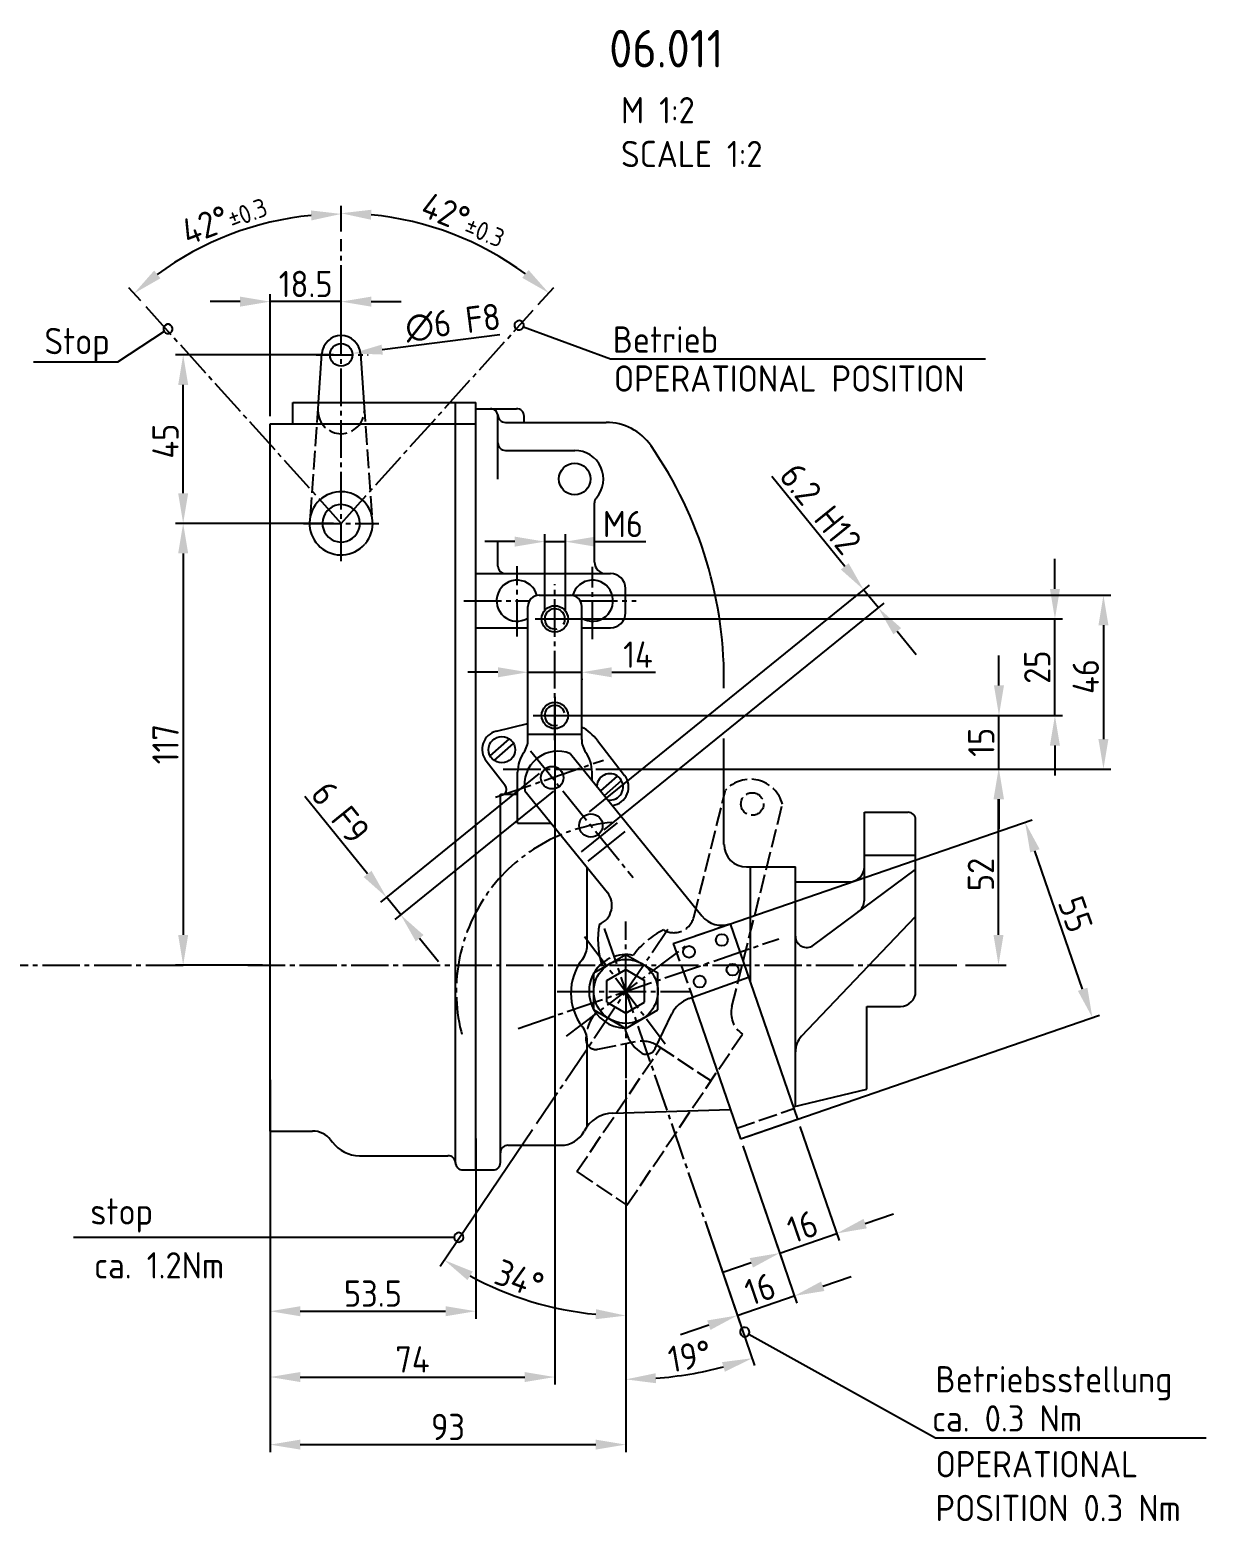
# Model space of a CAD drawing. Extents: x 332 to 10230, y 47 to 4650.
# Drawn here: x 6569.5 to 6882.7, y 2655.6 to 3052.8 of the extents above; entities that cross this region are included whole.
import ezdxf

# ---------------------------------------------------------------- set-up
doc = ezdxf.new("R2010")
doc.units = 0
doc.linetypes.add('GEN3', pattern=[6.25, 5, -1.25])
doc.linetypes.add('GEN7', pattern=[13.75, 10, -1.25, 1.25, -1.25])
doc.layers.get('0').update_dxf_attribs({"linetype": 'CONTINUOUS'})
doc.layers.get('DEFPOINTS').update_dxf_attribs({"linetype": 'CONTINUOUS'})
for name, color, linetype in [('06_011-0', 7, 'CONTINUOUS'), ('06_011-3', 6, 'GEN3'), ('06_011-7', 4, 'GEN7'), ('5', 3, 'CONTINUOUS'), ('6', 2, 'CONTINUOUS'), ('LV-6', 2, 'CONTINUOUS')]:
    doc.layers.add(name, color=color, linetype=linetype)
doc.styles.get("Standard").update_dxf_attribs({"font": 'geniso.shx'})
doc.dimstyles.new('GEN-ISO', dxfattribs={"dimtxt": 3.5, "dimasz": 4, "dimexe": 1, "dimexo": 1, "dimgap": 0.6, "dimtad": 1, "dimtxsty": 'STANDARD', "dimcen": 0, "dimclrd": 256, "dimclre": 256, "dimclrt": 2, "dimazin": 3, "dimtp": 0.1, "dimtm": 0.1, "dimtfac": 0.71, "dimtdec": 3, "dimtmove": 0, "dimatfit": 3, "dimtzin": 0})
doc.dimstyles.new('GEN-ISO$3', dxfattribs={"dimtxt": 3.5, "dimasz": 4, "dimexe": 1, "dimexo": 1, "dimgap": 0.6, "dimtad": 1, "dimtoh": 1, "dimtxsty": 'STANDARD', "dimcen": 0, "dimclrd": 256, "dimclre": 256, "dimclrt": 2, "dimazin": 3, "dimtp": 0.1, "dimtm": 0.1, "dimtfac": 0.71, "dimtdec": 3, "dimtofl": 0, "dimtmove": 0, "dimatfit": 3, "dimtzin": 0})

# ---------------------------------------------------------------- blocks, each defined once
blk = doc.blocks.new('*D11')
at = {"linetype": 'BYBLOCK'}
for p, q in [((4408.941618, 139.068595), (4408.941618, 171.606623)), ((4427.834618, 157.436595), (4427.834618, 171.606623)), ((4400.941618, 169.606623), (4392.941618, 169.606623)), ((4427.834618, 169.606623), (4408.941618, 169.606623)), ((4435.834618, 169.606623), (4443.834618, 169.606623))]:
    blk.add_line(p, q, dxfattribs=at)
for points in [[(4400.941618, 170.939956), (4400.941618, 168.27329), (4408.941618, 169.606623)], [(4435.834618, 170.939956), (4435.834618, 168.27329), (4427.834618, 169.606623)]]:
    blk.add_solid(points, dxfattribs=at)
at = {"layer": 'DEFPOINTS', "color": 0, "linetype": 'BYBLOCK'}
for p in [(4408.941618, 169.606623), (4427.834618, 155.436595), (4408.941618, 137.068595)]:
    blk.add_point(p, dxfattribs=at)
at = {"color": 2, "linetype": 'BYBLOCK', "insert": (4418.388118, 174.306623), "char_height": 7, "attachment_point": 5}
blk.add_mtext('18.5', dxfattribs=at)
blk = doc.blocks.new('*D12')
at = {"linetype": 'BYBLOCK'}
for p, q in [((6652.408297, 2999.043462), (6652.408297, 3005.900074)), ((6704.884552, 2979.609758), (6708.997477, 2984.177664))]:
    blk.add_line(p, q, dxfattribs=at)
blk.add_arc((6652.408297, 2921.328462), 82.571612, 53.553559, 84.446691, dxfattribs=at)
for points in [[(6660.334314, 3002.180764), (6660.463495, 3004.8443), (6652.408297, 3003.900074)], [(6702.304827, 2988.783021), (6700.618583, 2986.717182), (6707.659222, 2982.691369)]]:
    blk.add_solid(points, dxfattribs=at)
at = {"layer": 'DEFPOINTS', "color": 0, "linetype": 'BYBLOCK'}
for p in [(6672.384061, 3001.447373), (6652.408297, 2997.043462), (6703.546297, 2978.123462), (6652.408297, 2921.328462), (6652.408297, 2911.297462)]:
    blk.add_point(p, dxfattribs=at)
at = {"color": 2, "linetype": 'BYBLOCK', "insert": (6685.14616, 3002.226958), "char_height": 7, "attachment_point": 5, "rotation": 337.967903}
blk.add_mtext('42°{}{\\H0.71x;\\C3;±0.3}', dxfattribs=at)
blk = doc.blocks.new('*D13')
at = {"linetype": 'BYBLOCK'}
for p, q in [((4425.834618, 155.436595), (4383.787341, 155.436595)), ((4385.787341, 118.565595), (4385.787341, 147.436595)), ((4425.834618, 110.565595), (4383.787341, 110.565595))]:
    blk.add_line(p, q, dxfattribs=at)
for points in [[(4384.454008, 147.436595), (4387.120674, 147.436595), (4385.787341, 155.436595)], [(4384.454008, 118.565595), (4387.120674, 118.565595), (4385.787341, 110.565595)]]:
    blk.add_solid(points, dxfattribs=at)
at = {"layer": 'DEFPOINTS', "color": 0, "linetype": 'BYBLOCK'}
for p in [(4385.787341, 155.436595), (4427.834618, 155.436595), (4427.834618, 110.565595)]:
    blk.add_point(p, dxfattribs=at)
at = {"color": 2, "linetype": 'BYBLOCK', "insert": (4381.087341, 132.451295), "char_height": 7, "attachment_point": 5, "rotation": 90}
blk.add_mtext('45', dxfattribs=at)
blk = doc.blocks.new('*D14')
at = {"linetype": 'BYBLOCK'}
for p, q in [((6652.408297, 2999.043462), (6652.408297, 3005.718456)), ((6599.087036, 2980.547752), (6595.940385, 2984.042464))]:
    blk.add_line(p, q, dxfattribs=at)
blk.add_arc((6652.408297, 2921.328462), 82.389994, 95.56556, 126.434425, dxfattribs=at)
for points in [[(6644.352998, 3004.66182), (6644.482463, 3001.998298), (6652.408297, 3003.718456)], [(6604.319699, 2986.581263), (6602.633667, 2988.647276), (6597.278646, 2982.556174)]]:
    blk.add_solid(points, dxfattribs=at)
at = {"layer": 'DEFPOINTS', "color": 0, "linetype": 'BYBLOCK'}
for p in [(6632.47636, 3001.271123), (6652.408297, 2997.043462), (6600.425297, 2979.061462), (6652.408297, 2921.328462), (6652.408297, 2911.297462)]:
    blk.add_point(p, dxfattribs=at)
at = {"color": 2, "linetype": 'BYBLOCK', "insert": (6621.198045, 3002.63398), "char_height": 7, "attachment_point": 5, "rotation": 21.00001146}
blk.add_mtext('42°{}{\\H0.71x;\\C3;±0.3}', dxfattribs=at)
blk = doc.blocks.new('*D15')
at = {"linetype": 'BYBLOCK'}
blk.add_line((4438.766121, 156.830382), (4470.112355, 160.827084), dxfattribs=at)
blk.add_solid([(4438.597484, 158.153007), (4438.934758, 155.507756), (4430.830366, 155.818558)], dxfattribs=at)
at = {"layer": 'DEFPOINTS', "color": 0, "linetype": 'BYBLOCK'}
for p in [(4424.83887, 155.054631), (4430.830366, 155.818558)]:
    blk.add_point(p, dxfattribs=at)
at = {"color": 2, "linetype": 'BYBLOCK', "insert": (4457.564677, 163.965281), "char_height": 7, "attachment_point": 5, "rotation": 7.26611942}
blk.add_mtext('∅6{}{\\C2; F8}', dxfattribs=at)
blk = doc.blocks.new('*D16')
at = {"linetype": 'BYBLOCK'}
for p, q in [((4425.834618, 110.565595), (4383.781302, 110.565595)), ((4385.781302, 102.565595), (4385.781302, 0.943595)), ((4406.941618, -7.056405), (4383.781302, -7.056405))]:
    blk.add_line(p, q, dxfattribs=at)
for points in [[(4384.447969, 102.565595), (4387.114636, 102.565595), (4385.781302, 110.565595)], [(4384.447969, 0.943595), (4387.114636, 0.943595), (4385.781302, -7.056405)]]:
    blk.add_solid(points, dxfattribs=at)
at = {"layer": 'DEFPOINTS', "color": 0, "linetype": 'BYBLOCK'}
for p in [(4427.834618, 110.565595), (4385.781302, -7.056405), (4408.941618, -7.056405)]:
    blk.add_point(p, dxfattribs=at)
at = {"color": 2, "linetype": 'BYBLOCK', "insert": (4381.081302, 51.754595), "char_height": 7, "attachment_point": 5, "rotation": 90}
blk.add_mtext('117', dxfattribs=at)
blk = doc.blocks.new('*D17')
at = {"linetype": 'BYBLOCK'}
for p, q in [((4480.56689, 43.907547), (4438.351266, 9.722205)), ((4434.871016, 17.198023), (4418.152144, 37.84423)), ((4484.354127, 39.230672), (4442.138503, 5.04533)), ((4443.692799, 6.303966), (4439.905562, 10.980841)), ((4448.727344, 0.086784), (4453.76189, -6.130398))]:
    blk.add_line(p, q, dxfattribs=at)
for points in [[(4435.907213, 18.037114), (4433.834819, 16.358932), (4439.905562, 10.980841)], [(4449.763541, 0.925875), (4447.691147, -0.752307), (4443.692799, 6.303966)]]:
    blk.add_solid(points, dxfattribs=at)
at = {"layer": 'DEFPOINTS', "color": 0, "linetype": 'BYBLOCK'}
for p in [(4482.121186, 45.166183), (4485.908423, 40.489308), (4439.905562, 10.980841)]:
    blk.add_point(p, dxfattribs=at)
at = {"color": 2, "linetype": 'BYBLOCK', "insert": (4427.646901, 33.587513), "char_height": 7, "attachment_point": 5, "rotation": 308.99982003}
blk.add_mtext('6{}{\\C2; F9}', dxfattribs=at)
blk = doc.blocks.new('*D18')
at = {"linetype": 'BYBLOCK'}
for p, q in [((4482.042369, 87.194913), (4482.042369, 107.685776)), ((4487.508151, 87.194913), (4487.508151, 107.685776)), ((4474.042369, 105.685776), (4466.042369, 105.685776)), ((4482.042369, 105.685776), (4487.508151, 105.685776)), ((4495.508151, 105.685776), (4508.974293, 105.685776))]:
    blk.add_line(p, q, dxfattribs=at)
for points in [[(4474.042369, 107.01911), (4474.042369, 104.352443), (4482.042369, 105.685776)], [(4495.508151, 107.01911), (4495.508151, 104.352443), (4487.508151, 105.685776)]]:
    blk.add_solid(points, dxfattribs=at)
at = {"layer": 'DEFPOINTS', "color": 0, "linetype": 'BYBLOCK'}
for p in [(4482.042369, 105.685776), (4482.042369, 85.194913), (4487.508151, 85.194913)]:
    blk.add_point(p, dxfattribs=at)
at = {"color": 2, "linetype": 'BYBLOCK', "insert": (4502.841222, 110.385776), "char_height": 7, "attachment_point": 5}
blk.add_mtext('M6', dxfattribs=at)
blk = doc.blocks.new('*D19')
at = {"linetype": 'BYBLOCK'}
for p, q in [((4561.878824, 99.095465), (4542.496975, 123.030192)), ((4493.921987, 33.771366), (4568.467665, 94.136919)), ((4570.827729, 88.044424), (4566.91337, 92.878283)), ((4497.836346, 28.937507), (4572.382024, 89.30306)), ((4575.862275, 81.827242), (4580.89682, 75.61006))]:
    blk.add_line(p, q, dxfattribs=at)
for points in [[(4562.915021, 99.934556), (4560.842627, 98.256374), (4566.91337, 92.878283)], [(4576.898472, 82.666333), (4574.826078, 80.988151), (4570.827729, 88.044424)]]:
    blk.add_solid(points, dxfattribs=at)
at = {"layer": 'DEFPOINTS', "color": 0, "linetype": 'BYBLOCK'}
for p in [(4570.827729, 88.044424), (4492.367692, 32.512729), (4496.282051, 27.678871)]:
    blk.add_point(p, dxfattribs=at)
at = {"color": 2, "linetype": 'BYBLOCK', "insert": (4555.463439, 114.487346), "char_height": 7, "attachment_point": 5, "rotation": 308.99982003}
blk.add_mtext('6.2{}{\\C2; H12}', dxfattribs=at)
blk = doc.blocks.new('*D20')
at = {"linetype": 'BYBLOCK'}
for p, q in [((4477.559618, 72.640159), (4477.559618, 72.898121)), ((4469.559618, 70.898121), (4461.559618, 70.898121)), ((4477.559618, 70.898121), (4491.860618, 70.898121)), ((4491.860618, 69.156083), (4491.860618, 68.898121)), ((4499.860618, 70.898121), (4511.547636, 70.898121))]:
    blk.add_line(p, q, dxfattribs=at)
for points in [[(4469.559618, 72.231454), (4469.559618, 69.564787), (4477.559618, 70.898121)], [(4499.860618, 72.231454), (4499.860618, 69.564787), (4491.860618, 70.898121)]]:
    blk.add_solid(points, dxfattribs=at)
at = {"layer": 'DEFPOINTS', "color": 0, "linetype": 'BYBLOCK'}
for p in [(4477.559618, 70.898121), (4477.559618, 70.640159), (4491.860618, 71.156083)]:
    blk.add_point(p, dxfattribs=at)
at = {"color": 2, "linetype": 'BYBLOCK', "insert": (4506.847636, 75.598121), "char_height": 7, "attachment_point": 5}
blk.add_mtext('14', dxfattribs=at)
blk = doc.blocks.new('*D21')
at = {"linetype": 'BYBLOCK'}
for p, q in [((4488.014652, 91.410595), (4632.737063, 91.410595)), ((4630.737063, 83.410595), (4630.737063, 53.103595)), ((4495.639782, 45.103595), (4632.737063, 45.103595))]:
    blk.add_line(p, q, dxfattribs=at)
for points in [[(4629.40373, 83.410595), (4632.070397, 83.410595), (4630.737063, 91.410595)], [(4629.40373, 53.103595), (4632.070397, 53.103595), (4630.737063, 45.103595)]]:
    blk.add_solid(points, dxfattribs=at)
at = {"layer": 'DEFPOINTS', "color": 0, "linetype": 'BYBLOCK'}
for p in [(4486.014652, 91.410595), (4493.639782, 45.103595), (4630.737063, 45.103595)]:
    blk.add_point(p, dxfattribs=at)
at = {"color": 2, "linetype": 'BYBLOCK', "insert": (4626.037063, 69.764325), "char_height": 7, "attachment_point": 5, "rotation": 90}
blk.add_mtext('46', dxfattribs=at)
blk = doc.blocks.new('*D22')
at = {"linetype": 'BYBLOCK'}
for p, q in [((4617.825947, 93.112595), (4617.825947, 101.112595)), ((4486.710618, 85.112595), (4619.825947, 85.112595)), ((4617.825947, 59.396595), (4617.825947, 85.112595)), ((4486.710618, 59.396595), (4619.825947, 59.396595)), ((4617.825947, 51.396595), (4617.825947, 43.396595))]:
    blk.add_line(p, q, dxfattribs=at)
for points in [[(4616.492614, 93.112595), (4619.15928, 93.112595), (4617.825947, 85.112595)], [(4616.492614, 51.396595), (4619.15928, 51.396595), (4617.825947, 59.396595)]]:
    blk.add_solid(points, dxfattribs=at)
at = {"layer": 'DEFPOINTS', "color": 0, "linetype": 'BYBLOCK'}
for p in [(4484.710618, 85.112595), (4617.825947, 85.112595), (4484.710618, 59.396595)]:
    blk.add_point(p, dxfattribs=at)
at = {"color": 2, "linetype": 'BYBLOCK', "insert": (4613.125947, 72.254595), "char_height": 7, "attachment_point": 5, "rotation": 90}
blk.add_mtext('25', dxfattribs=at)
blk = doc.blocks.new('*D23')
at = {"linetype": 'BYBLOCK'}
for p, q in [((4508.693618, 45.103595), (4604.810149, 45.103595)), ((4602.810149, 0.943595), (4602.810149, 37.103595)), ((4594.032618, -7.056405), (4604.810149, -7.056405))]:
    blk.add_line(p, q, dxfattribs=at)
for points in [[(4601.476816, 37.103595), (4604.143483, 37.103595), (4602.810149, 45.103595)], [(4601.476816, 0.943595), (4604.143483, 0.943595), (4602.810149, -7.056405)]]:
    blk.add_solid(points, dxfattribs=at)
at = {"layer": 'DEFPOINTS', "color": 0, "linetype": 'BYBLOCK'}
for p in [(4506.693618, 45.103595), (4602.810149, 45.103595), (4592.032618, -7.056405)]:
    blk.add_point(p, dxfattribs=at)
at = {"color": 2, "linetype": 'BYBLOCK', "insert": (4598.109461, 17.058187), "char_height": 7, "attachment_point": 5, "rotation": 90}
blk.add_mtext('52', dxfattribs=at)
blk = doc.blocks.new('*D24')
at = {"linetype": 'BYBLOCK'}
for p, q in [((4602.928534, 67.396595), (4602.928534, 75.396595)), ((4486.710618, 59.396595), (4604.928534, 59.396595)), ((4602.928534, 45.103595), (4602.928534, 59.396595)), ((4495.774362, 45.103595), (4604.928534, 45.103595)), ((4602.928534, 37.103595), (4602.928534, 29.103595))]:
    blk.add_line(p, q, dxfattribs=at)
for points in [[(4601.595201, 67.396595), (4604.261868, 67.396595), (4602.928534, 59.396595)], [(4601.595201, 37.103595), (4604.261868, 37.103595), (4602.928534, 45.103595)]]:
    blk.add_solid(points, dxfattribs=at)
at = {"layer": 'DEFPOINTS', "color": 0, "linetype": 'BYBLOCK'}
for p in [(4484.710618, 59.396595), (4602.928534, 59.396595), (4493.774362, 45.103595)]:
    blk.add_point(p, dxfattribs=at)
at = {"color": 2, "linetype": 'BYBLOCK', "insert": (4598.228534, 52.250095), "char_height": 7, "attachment_point": 5, "rotation": 90}
blk.add_mtext('15', dxfattribs=at)
blk = doc.blocks.new('*D25')
at = {"linetype": 'BYBLOCK'}
for p, q in [((4518.087615, -0.698153), (4611.783509, 31.570333)), ((4625.198504, -13.52393), (4612.497519, 23.355091)), ((4535.998615, -52.705153), (4629.694509, -20.436667))]:
    blk.add_line(p, q, dxfattribs=at)
for points in [[(4613.758184, 23.789259), (4611.236854, 22.920923), (4609.892511, 30.919081)], [(4626.459169, -13.089762), (4623.937839, -13.958098), (4627.803511, -21.087919)]]:
    blk.add_solid(points, dxfattribs=at)
at = {"layer": 'DEFPOINTS', "color": 0, "linetype": 'BYBLOCK'}
for p in [(4609.892511, 30.919081), (4516.196618, -1.349405), (4534.107618, -53.356405)]:
    blk.add_point(p, dxfattribs=at)
at = {"color": 2, "linetype": 'BYBLOCK', "insert": (4623.291855, 6.446022), "char_height": 7, "attachment_point": 5, "rotation": 289.00349889}
blk.add_mtext('55', dxfattribs=at)
blk = doc.blocks.new('*D26')
at = {"linetype": 'BYBLOCK'}
for p, q in [((4549.932774, -50.022436), (4560.402655, -80.428174)), ((4534.758774, -55.247436), (4545.228655, -85.653174)), ((4567.315621, -75.932521), (4574.879744, -73.327899)), ((4544.577499, -83.762143), (4559.751499, -78.537143)), ((4537.013377, -86.366765), (4529.449255, -88.971388))]:
    blk.add_line(p, q, dxfattribs=at)
for points in [[(4566.881518, -74.671834), (4567.749725, -77.193208), (4559.751499, -78.537143)], [(4536.579274, -85.106078), (4537.447481, -87.627452), (4544.577499, -83.762143)]]:
    blk.add_solid(points, dxfattribs=at)
at = {"layer": 'DEFPOINTS', "color": 0, "linetype": 'BYBLOCK'}
for p in [(4549.281618, -48.131405), (4534.107618, -53.356405), (4559.751499, -78.537143)]:
    blk.add_point(p, dxfattribs=at)
at = {"color": 2, "linetype": 'BYBLOCK', "insert": (4550.634284, -76.705721), "char_height": 7, "attachment_point": 5, "rotation": 19.00060007}
blk.add_mtext('16', dxfattribs=at)
blk = doc.blocks.new('*D27')
at = {"linetype": 'BYBLOCK'}
for p, q in [((4503.608618, -58.574405), (4503.608618, -119.410775)), ((4525.514762, -77.69744), (4537.901944, -113.671972))]:
    blk.add_line(p, q, dxfattribs=at)
blk.add_arc((4503.608618, -14.078187), 103.332588, 274.436943, 284.563281, dxfattribs=at)
for points in [[(4529.206539, -112.814203), (4529.976477, -115.367301), (4537.2508, -111.780937)], [(4511.654235, -118.433429), (4511.551009, -115.768761), (4503.608618, -117.410775)]]:
    blk.add_solid(points, dxfattribs=at)
at = {"layer": 'DEFPOINTS', "color": 0, "linetype": 'BYBLOCK'}
for p in [(4503.608618, 5.864595), (4516.358618, -51.106405), (4503.608618, -56.574405), (4524.863618, -75.806405), (4515.007634, -116.780116)]:
    blk.add_point(p, dxfattribs=at)
at = {"color": 2, "linetype": 'BYBLOCK', "insert": (4520.596841, -111.236757), "char_height": 7, "attachment_point": 5, "rotation": 9.91791383}
blk.add_mtext('19°', dxfattribs=at)
blk = doc.blocks.new('*D28')
at = {"linetype": 'BYBLOCK'}
for p, q in [((4408.941618, -46.362019), (4408.941618, -101.25902)), ((4463.652618, -53.271405), (4463.652618, -101.25902)), ((4416.941618, -99.25902), (4455.652618, -99.25902))]:
    blk.add_line(p, q, dxfattribs=at)
for points in [[(4416.941618, -97.925687), (4416.941618, -100.592353), (4408.941618, -99.25902)], [(4455.652618, -97.925687), (4455.652618, -100.592353), (4463.652618, -99.25902)]]:
    blk.add_solid(points, dxfattribs=at)
at = {"layer": 'DEFPOINTS', "color": 0, "linetype": 'BYBLOCK'}
for p in [(4408.941618, -44.362019), (4463.652618, -51.271405), (4463.652618, -99.25902)]:
    blk.add_point(p, dxfattribs=at)
at = {"color": 2, "linetype": 'BYBLOCK', "insert": (4436.297118, -94.55902), "char_height": 7, "attachment_point": 5}
blk.add_mtext('53.5', dxfattribs=at)
blk = doc.blocks.new('*D29')
at = {"linetype": 'BYBLOCK'}
for p, q in [((4484.710618, 64.354633), (4484.710618, -118.789154)), ((4408.941618, -43.132784), (4408.941618, -118.789154)), ((4416.941618, -116.789154), (4476.710618, -116.789154))]:
    blk.add_line(p, q, dxfattribs=at)
for points in [[(4416.941618, -115.455821), (4416.941618, -118.122488), (4408.941618, -116.789154)], [(4476.710618, -115.455821), (4476.710618, -118.122488), (4484.710618, -116.789154)]]:
    blk.add_solid(points, dxfattribs=at)
at = {"layer": 'DEFPOINTS', "color": 0, "linetype": 'BYBLOCK'}
for p in [(4484.710618, 66.354633), (4408.941618, -41.132784), (4484.710618, -116.789154)]:
    blk.add_point(p, dxfattribs=at)
at = {"color": 2, "linetype": 'BYBLOCK', "insert": (4446.826118, -112.089154), "char_height": 7, "attachment_point": 5}
blk.add_mtext('74', dxfattribs=at)
blk = doc.blocks.new('*D30')
at = {"linetype": 'BYBLOCK'}
for p, q in [((4408.941618, -37.596952), (4408.941618, -136.780613)), ((4503.608618, -37.596952), (4503.608618, -136.780613)), ((4416.941618, -134.780613), (4495.608618, -134.780613))]:
    blk.add_line(p, q, dxfattribs=at)
for points in [[(4416.941618, -133.44728), (4416.941618, -136.113947), (4408.941618, -134.780613)], [(4495.608618, -133.44728), (4495.608618, -136.113947), (4503.608618, -134.780613)]]:
    blk.add_solid(points, dxfattribs=at)
at = {"layer": 'DEFPOINTS', "color": 0, "linetype": 'BYBLOCK'}
for p in [(4408.941618, -35.596952), (4503.608618, -35.596952), (4503.608618, -134.780613)]:
    blk.add_point(p, dxfattribs=at)
at = {"color": 2, "linetype": 'BYBLOCK', "insert": (4456.275118, -130.080613), "char_height": 7, "attachment_point": 5}
blk.add_mtext('93', dxfattribs=at)
blk = doc.blocks.new('*D31')
at = {"linetype": 'BYBLOCK'}
for p, q in [((4540.054883, -70.621425), (4549.105541, -97.083475)), ((4524.863037, -75.817402), (4533.913695, -102.279452)), ((4556.027803, -92.602149), (4563.597303, -90.013198)), ((4533.266457, -100.387077), (4548.458303, -95.1911)), ((4525.696957, -102.976028), (4518.127457, -105.564979))]:
    blk.add_line(p, q, dxfattribs=at)
for points in [[(4555.596311, -91.340566), (4556.459295, -93.863732), (4548.458303, -95.1911)], [(4525.265465, -101.714445), (4526.128449, -104.237611), (4533.266457, -100.387077)]]:
    blk.add_solid(points, dxfattribs=at)
at = {"layer": 'DEFPOINTS', "color": 0, "linetype": 'BYBLOCK'}
for p in [(4539.407645, -68.72905), (4524.215799, -73.925027), (4548.458303, -95.1911)]:
    blk.add_point(p, dxfattribs=at)
at = {"color": 2, "linetype": 'BYBLOCK', "insert": (4539.341371, -93.342007), "char_height": 7, "attachment_point": 5, "rotation": 18.88191882}
blk.add_mtext('16', dxfattribs=at)
blk = doc.blocks.new('*D32')
at = {"linetype": 'BYBLOCK'}
for p, q in [((4503.610284, -39.149975), (4503.613604, -102.428531)), ((4478.726648, -50.967224), (4454.203792, -87.323853))]:
    blk.add_line(p, q, dxfattribs=at)
blk.add_arc((4503.608968, -14.077667), 86.350864, 241.310084, 264.692923, dxfattribs=at)
for points in [[(4461.460999, -90.966028), (4462.848171, -88.688559), (4455.322178, -85.665778)], [(4495.683761, -98.726464), (4495.560374, -101.390275), (4503.613499, -100.428531)]]:
    blk.add_solid(points, dxfattribs=at)
at = {"layer": 'DEFPOINTS', "color": 0, "linetype": 'BYBLOCK'}
for p in [(4514.76048, 2.455128), (4503.608968, -14.078405), (4503.610179, -37.149975), (4479.845034, -49.309149), (4486.642551, -98.745326)]:
    blk.add_point(p, dxfattribs=at)
at = {"color": 2, "linetype": 'BYBLOCK', "insert": (4475.281773, -90.657258), "char_height": 7, "attachment_point": 5, "rotation": 339.70029102}
blk.add_mtext('34°', dxfattribs=at)

msp = doc.modelspace()

# ---------------------------------------------------------------- linework, layer by layer
at = {"layer": '06_011-0'}
for p, q in [((6646.365297, 2953.472462), (6647.297297, 2966.563462)), ((6657.518297, 2966.563462), (6658.451297, 2953.472462)), ((6639.550297, 2947.831462), (6639.550297, 2953.472462)), ((6639.550297, 2953.472462), (6688.226297, 2953.472462)), ((6682.846297, 2751.132462), (6682.846297, 2953.472462)), ((6688.226297, 2749.126462), (6688.226297, 2953.472462)), ((6688.226297, 2951.865462), (6699.077297, 2951.865462)), ((6633.515297, 2947.831462), (6688.226297, 2947.831462)), ((6633.515297, 2759.491462), (6633.515297, 2947.831462)), ((6694.130297, 2933.084462), (6694.130297, 2949.859462)), ((6696.136297, 2948.224462), (6722.928297, 2948.224462)), ((6701.083297, 2948.323462), (6701.083297, 2949.859462)), ((6696.136297, 2940.746462), (6714.597297, 2940.746462)), ((6719.845297, 2910.955462), (6719.845297, 2926.824462)), ((6694.130297, 2909.952462), (6694.130297, 2916.583462)), ((6688.488297, 2907.945462), (6724.099297, 2907.945462)), ((6728.111297, 2897.526462), (6728.111297, 2903.933462)), ((6705.142297, 2902.173462), (6713.425297, 2902.173462)), ((6702.133297, 2863.777462), (6702.133297, 2899.163462)), ((6716.434297, 2863.777462), (6716.434297, 2899.163462)), ((6688.357297, 2893.513462), (6702.133297, 2893.513462)), ((6716.434297, 2893.513462), (6724.099297, 2893.513462)), ((6693.721297, 2865.957462), (6702.133297, 2868.060462)), ((6692.079297, 2859.383462), (6697.234297, 2863.894462)), ((6702.133297, 2865.174462), (6716.434297, 2865.174462)), ((6754.313297, 2835.834462), (6754.313297, 2864.035462)), ((6693.125297, 2858.188462), (6698.280297, 2862.699462)), ((6713.479297, 2859.956462), (6748.426297, 2816.800462)), ((6720.633297, 2863.474462), (6727.870297, 2854.209462)), ((6691.005297, 2858.063462), (6695.986297, 2851.686462)), ((6699.378297, 2841.492462), (6699.378297, 2855.099462)), ((6719.189297, 2852.904462), (6719.189297, 2855.099462)), ((6721.496297, 2850.055462), (6726.001297, 2853.997462)), ((6722.497297, 2848.820462), (6727.047297, 2852.802462)), ((6694.786297, 2849.233462), (6699.378297, 2849.233462)), ((6694.786297, 2751.132462), (6694.786297, 2849.233462)), ((6701.344297, 2850.129462), (6723.275297, 2823.046462)), ((6791.678297, 2821.052462), (6791.678297, 2844.378462)), ((6791.678297, 2844.378462), (6803.317297, 2844.378462)), ((6699.378297, 2841.492462), (6708.338297, 2841.492462)), ((6716.403297, 2833.808462), (6725.949297, 2841.538462)), ((6805.323297, 2796.697462), (6805.323297, 2842.372462)), ((6718.201297, 2831.387462), (6727.974297, 2839.301462)), ((6791.678297, 2832.964462), (6805.323297, 2832.964462)), ((6717.877297, 2808.884462), (6717.877297, 2829.712462)), ((6760.332297, 2829.815462), (6773.310297, 2829.815462)), ((6761.327297, 2799.016462), (6761.327297, 2829.815462)), ((6773.310297, 2766.070462), (6773.310297, 2829.815462)), ((6778.112297, 2808.967462), (6805.323297, 2829.159462)), ((6773.310297, 2825.879462), (6787.666297, 2825.879462)), ((6774.971297, 2784.726462), (6805.323297, 2816.583462)), ((6755.947297, 2814.640462), (6773.855297, 2762.631462)), ((6719.656297, 2801.607462), (6728.182297, 2806.530462)), ((6728.182297, 2806.530462), (6736.708297, 2801.607462)), ((6719.656297, 2791.762462), (6719.656297, 2801.607462)), ((6723.167297, 2799.580462), (6728.182297, 2802.476462)), ((6728.182297, 2802.476462), (6733.197297, 2799.580462)), ((6736.708297, 2791.762462), (6736.708297, 2801.607462)), ((6744.943297, 2794.763462), (6760.822297, 2800.482462)), ((6723.167297, 2793.789462), (6723.167297, 2799.580462)), ((6733.197297, 2793.789462), (6733.197297, 2799.580462)), ((6723.167297, 2793.789462), (6728.182297, 2790.893462)), ((6728.182297, 2790.893462), (6733.197297, 2793.789462)), ((6745.721297, 2795.044462), (6758.681297, 2757.406462)), ((6792.334297, 2770.643462), (6792.334297, 2792.685462)), ((6792.334297, 2792.685462), (6801.311297, 2792.685462)), ((6719.656297, 2791.762462), (6728.182297, 2786.839462)), ((6728.182297, 2786.839462), (6736.708297, 2791.762462)), ((6735.983297, 2781.432462), (6740.428297, 2790.687462)), ((6717.877297, 2760.701462), (6717.877297, 2783.571462)), ((6772.720297, 2765.928462), (6792.334297, 2770.643462)), ((6724.764297, 2764.246462), (6755.982297, 2765.243462)), ((6758.681297, 2757.406462), (6773.855297, 2762.631462)), ((6633.515297, 2759.491462), (6644.822297, 2759.491462)), ((6649.610297, 2757.120462), (6650.092297, 2756.488462)), ((6657.273297, 2752.931462), (6680.840297, 2752.931462)), ((6696.792297, 2755.686462), (6710.856297, 2755.686462)), ((6684.853297, 2749.126462), (6692.780297, 2749.126462))]:
    msp.add_line(p, q, dxfattribs=at)
for centre, radius in [((6652.408297, 2966.199462), 3.02), ((6714.597297, 2933.136462), 4.202), ((6709.284297, 2895.875462), 3.511), ((6709.284297, 2870.159462), 3.511), ((6695.179297, 2861.041462), 3.516), ((6708.588297, 2853.590462), 3.009), ((6718.898297, 2840.858462), 3.11), ((6753.741297, 2810.358462), 1.576), ((6745.001297, 2807.211462), 1.576), ((6728.182297, 2796.684462), 8.526), ((6756.590297, 2802.445462), 1.576), ((6747.850297, 2799.297462), 1.576)]:
    msp.add_circle(centre, radius, dxfattribs=at)
for centre, radius, start, end in [((6652.408297, 2966.199462), 5.124, 4.075, 175.925), ((6692.124297, 2949.859462), 2.006, 0, 90), ((6699.077297, 2949.859462), 2.006, 0, 90), ((6696.136297, 2950.230462), 2.006, 180, 270), ((6722.928297, 2933.680462), 14.545, 34.703, 90), ((6696.136297, 2942.752462), 2.006, 180, 270), ((6714.597297, 2933.136462), 7.61, 318.973, 90), ((6645.094297, 2879.780462), 109.219, 358.754, 34.703), ((6652.408297, 2921.328462), 8.413, 319.447, 318.6), ((6721.851297, 2926.824462), 2.006, 138.973, 180), ((6652.408297, 2921.328462), 4.987, 88.884, 327.289), ((6652.408297, 2921.328462), 4.987, 0, 89.632), ((6652.408297, 2921.328462), 4.987, 327.289, 0), ((6696.136297, 2909.952462), 2.006, 180, 270), ((6722.854297, 2910.955462), 3.009, 180, 270), ((6724.099297, 2903.933462), 4.012, 0, 90), ((6699.253297, 2900.729462), 5.463, 14.653, 301.817), ((6719.314297, 2900.729462), 5.463, 238.183, 165.347), ((6705.142297, 2899.163462), 3.009, 90, 180), ((6713.425297, 2899.163462), 3.009, 0, 90), ((6724.099297, 2897.526462), 4.012, 270, 0), ((6694.928297, 2861.127462), 4.978, 104.036, 217.994), ((6696.115297, 2863.777462), 6.018, 324.774, 0), ((6722.452297, 2863.777462), 6.018, 180, 215.226), ((6708.776297, 2854.212462), 15.046, 37.994, 59.403), ((6708.406297, 2855.099462), 9.028, 144.774, 180), ((6710.063297, 2851.768462), 8.872, 67.356, 190.644), ((6710.162297, 2855.099462), 9.028, 0, 35.226), ((6694.405297, 2850.451462), 2.006, 322.598, 37.994), ((6723.947297, 2851.144462), 3.516, 261.573, 176.427), ((6723.947297, 2851.144462), 4.978, 277.66, 37.994), ((6803.317297, 2842.372462), 2.006, 0, 90), ((6760.332297, 2835.834462), 6.018, 180, 270), ((6787.666297, 2829.891462), 4.012, 270, 0), ((6719.017297, 2819.597462), 5.48, 292.999, 39), ((6787.666297, 2821.052462), 4.012, 306.578, 0), ((6753.730297, 2821.095462), 6.825, 219, 288.958), ((6742.730297, 2810.410462), 21.967, 169.129, 196.872), ((6711.859297, 2808.884462), 6.018, 322.211, 0), ((6776.319297, 2811.383462), 3.009, 180, 306.578), ((6728.182297, 2796.228462), 14.637, 142.211, 217.789), ((6728.182297, 2796.684462), 9.794, 131.368, 268.586), ((6801.311297, 2796.697462), 4.012, 270, 0), ((6747.662297, 2787.213462), 8.025, 109.804, 154.347), ((6711.859297, 2783.571462), 6.018, 0, 37.789), ((6738.612297, 2789.197462), 10.918, 192.182, 233.041), ((6779.328297, 2780.575462), 6.018, 136.386, 180), ((6733.622297, 2782.566462), 2.619, 233.041, 334.347), ((6725.053297, 2755.223462), 9.028, 91.829, 152.2), ((6644.822297, 2753.473462), 6.018, 37.304, 90), ((6657.273297, 2761.959462), 9.028, 217.304, 270), ((6710.856297, 2762.708462), 7.022, 270, 332.2), ((6680.840297, 2750.925462), 2.006, 0, 90), ((6696.792297, 2753.680462), 2.006, 90, 180), ((6684.853297, 2751.132462), 2.006, 180, 270), ((6692.780297, 2751.132462), 2.006, 270, 0)]:
    msp.add_arc(centre, radius, start, end, dxfattribs=at)
at = {"layer": '06_011-3'}
for p, q in [((6644.209297, 2923.216462), (6646.365297, 2953.472462)), ((6658.451297, 2953.472462), (6660.607297, 2923.216462)), ((6746.282297, 2816.468462), (6754.713297, 2850.282462)), ((6756.430297, 2792.622462), (6769.864297, 2846.504462)), ((6740.770297, 2809.413462), (6755.948297, 2814.640462)), ((6740.770297, 2809.413462), (6745.918297, 2795.115462)), ((6728.476297, 2739.719462), (6759.231297, 2785.316462)), ((6715.170297, 2748.694462), (6737.427297, 2781.690462)), ((6720.696297, 2781.275462), (6730.762297, 2783.295462)), ((6736.735297, 2782.142462), (6750.858297, 2772.902462)), ((6757.704297, 2760.242462), (6772.879297, 2765.467462)), ((6715.170297, 2748.694462), (6728.476297, 2739.719462))]:
    msp.add_line(p, q, dxfattribs=at)
msp.add_circle((6761.837297, 2846.580462), 3.009, dxfattribs=at)
for centre, radius, start, end in [((6652.408297, 2951.383462), 6.176, 180.852, 0), ((6761.269297, 2844.304462), 8.872, 14.356, 137.644), ((6740.965297, 2817.794462), 5.48, 239.999, 346), ((6747.899297, 2793.326462), 21.967, 116.129, 143.872), ((6728.182297, 2796.684462), 9.794, 78.368, 215.586), ((6763.052297, 2790.971462), 6.825, 166, 235.958), ((6728.479297, 2783.849462), 10.918, 139.182, 180.041), ((6720.181297, 2783.843462), 2.619, 180.041, 281.347), ((6732.341297, 2775.428462), 8.025, 56.804, 101.347)]:
    msp.add_arc(centre, radius, start, end, dxfattribs=at)
at = {"layer": '06_011-7'}
for p, q in [((6652.408297, 2911.297462), (6652.408297, 2997.043462)), ((6600.425297, 2979.061462), (6652.408297, 2921.328462)), ((6652.408297, 2921.328462), (6703.546297, 2978.123462)), ((6645.717297, 2966.199462), (6659.624297, 2966.199462)), ((6642.377297, 2921.328462), (6662.439297, 2921.328462)), ((6699.253297, 2891.152462), (6699.253297, 2909.913462)), ((6719.314297, 2890.496462), (6719.314297, 2909.782462)), ((6709.284297, 2863.599462), (6709.284297, 2905.157462)), ((6685.077297, 2900.729462), (6702.573297, 2900.729462)), ((6715.994297, 2900.729462), (6730.932297, 2900.729462)), ((6704.036297, 2895.875462), (6714.466297, 2895.875462)), ((6703.511297, 2870.159462), (6742.595297, 2870.159462)), ((6702.783297, 2860.759462), (6730.092297, 2827.035462)), ((6693.462297, 2848.382462), (6722.241297, 2858.291462)), ((6695.573297, 2855.866462), (6731.267297, 2855.866462)), ((6704.418713, 2761.453719), (6739.334159, 2813.217996)), ((6722.404422, 2813.464635), (6749.437297, 2734.956462)), ((6728.182647, 2796.684462), (6728.182297, 2815.252732)), ((6699.562297, 2786.830462), (6768.916297, 2810.711462)), ((6712.360297, 2784.762462), (6744.109297, 2808.686462)), ((6717.164297, 2811.306462), (6738.680297, 2782.753462)), ((6297.878297, 2803.706462), (6610.761297, 2803.706462)), ((6627.545297, 2803.706462), (6816.606297, 2803.706462)), ((6709.874297, 2796.684462), (6745.626297, 2796.684462)), ((6728.182647, 2796.684462), (6728.183858, 2773.612892))]:
    msp.add_line(p, q, dxfattribs=at)
msp.add_arc((6728.182297, 2796.684462), 45.138, 94.71, 195.217, dxfattribs=at)
at = {"layer": '5'}
for points in [[(6700.936695, 2973.635793, 1), (6698.58867, 2974.49415, 1), (6700.936695, 2973.635793), (6724.106169, 2965.165843), (6823.905692, 2965.165843)], [(6605.275683, 2972.411788, 1), (6607.362706, 2973.788137, 1), (6605.275683, 2972.411788), (6592.846495, 2964.214994), (6570.538698, 2964.214994)], [(6682.472465, 2731.182176, 1), (6684.972465, 2731.182176, 1), (6682.472465, 2731.182176), (6581.151895, 2731.182176)], [(6760.923922, 2705.362171, 1), (6758.737187, 2706.573859, 1), (6760.923922, 2705.362171), (6810.615753, 2677.827527), (6882.6504, 2677.827527)]]:
    msp.add_lwpolyline(points, format="xyb", dxfattribs=at)
at = {"layer": 'LV-6'}
for centre, start, end in [((6709.284297, 2895.875462), 329.826172, 283.444), ((6709.284297, 2870.159462), 16.011, 285.316)]:
    msp.add_arc(centre, 2.7, start, end, dxfattribs=at)

# ---------------------------------------------------------------- texts
at = {"layer": '6'}
for s, p in [('Betriebsstellung', (6810.615753, 2689.878315)), ('ca. 0.3 Nm', (6809.692391, 2679.46192))]:
    msp.add_text(s, height=7, dxfattribs=at).set_placement(p)
at = {"layer": '6', "color": 7, "insert": (6723.746089, 3052.754564), "char_height": 10, "width": 194.944528, "attachment_point": 1}
msp.add_mtext('{06.011}', dxfattribs=at)
at = {"layer": '6', "char_height": 7, "attachment_point": 1}
for s, insert, width in [('{M 1:2}\\P{SCALE 1:2}', (6726.90736, 3034.854879), 61.117739), ('{Stop}', (6573.445809, 2973.369209), 18.86177), ('{Betrieb}', (6724.699913, 2973.768334), 46.311977), ('{OPERATIONAL POSITION}', (6724.996784, 2963.386017), 159.123189), ('{stop}', (6585.6511, 2741.575481), 25.756118), ('{ca. 1.2Nm}', (6586.64173, 2727.222831), 44.577891), ('{OPERATIONAL}\\P{POSITION 0.3 Nm}', (6810.615753, 2674.262265), 92.33671)]:
    msp.add_mtext(s, dxfattribs=dict(at, insert=insert, width=width))

# ---------------------------------------------------------------- dimensions: what is measured, and where the dimension line sits
at = {"layer": '5'}
dim = msp.add_angular_dim_2l(base=(6605.780301, 2989.254459), line1=((6600.425297, 2979.061462), (6652.408297, 2921.328462)), line2=((6652.408297, 2911.297462), (6652.408297, 2997.043462)), text='<>{}{\\H0.71x;\\C3;%%p0.3}', dimstyle='GEN-ISO', override={"dimscale": 2, "dimpost": '<>', "dimtp": 0.3, "dimtm": 0.3, "dimtdec": 1}, dxfattribs=at)
dim.commit()
dim.dimension.update_dxf_attribs({"geometry": '*D14', "text_midpoint": (6621.198045, 3002.63398)})
dim = msp.add_angular_dim_2l(base=(6683.383067, 2997.870181), line1=((6652.408297, 2921.328462), (6703.546297, 2978.123462)), line2=((6652.408297, 2911.297462), (6652.408297, 2997.043462)), text='<>{}{\\H0.71x;\\C3;%%p0.3}', dimstyle='GEN-ISO', override={"dimscale": 2, "dimpost": '<>', "dimtp": 0.3, "dimtm": 0.3, "dimtdec": 1}, dxfattribs=at)
dim.commit()
dim.dimension.update_dxf_attribs({"geometry": '*D12', "text_midpoint": (6683.383067, 2997.870181), "dimtype": 162})
for base, p1, p2, text, override, picture, middle in [((6633.515297, 2980.36949), (6652.408297, 2966.199462), (6633.515297, 2947.831462), '18.5', {"dimscale": 2, "dimpost": '<>'}, '*D11', (6642.961797, 2980.36949)), ((6706.616048, 2916.448644), (6712.08183, 2895.95778), (6706.616048, 2895.95778), 'M6', {"dimscale": 2, "dimpost": '<>', "dimtp": 0.3}, '*D18', (6727.414901, 2916.448644))]:
    dim = msp.add_linear_dim(base=base, p1=p1, p2=p2, text=text, dimstyle='GEN-ISO', override=override, dxfattribs=at)
    dim.commit()
    dim.dimension.update_dxf_attribs({"geometry": picture, "text_midpoint": middle, "dimtype": 160, "insert": (2224.573679, 2810.762867)})
dim = msp.add_diameter_dim_2p(p1=(6649.412549, 2965.817499), p2=(6655.404044, 2966.581425), text='%%c<>{}{\\C2; F8}', dimstyle='GEN-ISO$3', override={"dimscale": 2, "dimtoh": 0, "dimdec": 0, "dimpost": '<>', "dimtp": 0.3}, dxfattribs=at)
dim.commit()
dim.dimension.update_dxf_attribs({"geometry": '*D15', "text_midpoint": (6682.732802, 2970.065893), "dimtype": 163, "insert": (2224.573679, 2810.762867)})
for base, p1, p2, angle, picture, middle, dimtype in [((6610.36102, 2966.199462), (6652.408297, 2921.328462), (6652.408297, 2966.199462), 90, '*D13', (6610.36102, 2943.214163), 160), ((6855.310742, 2855.866462), (6710.58833, 2902.173462), (6718.21346, 2855.866462), 90, '*D21', (6855.310742, 2880.527192), 160), ((6827.383828, 2855.866462), (6816.606297, 2803.706462), (6731.267297, 2855.866462), 90, '*D23', (6827.383828, 2827.821054), 160), ((6784.325178, 2732.225724), (6758.681297, 2757.406462), (6773.855297, 2762.631462), 19.0005833, '*D26', (6776.738178, 2729.613224), 161)]:
    dim = msp.add_linear_dim(base=base, p1=p1, p2=p2, angle=angle, dimstyle='GEN-ISO', override={"dimscale": 2, "dimdec": 0, "dimpost": '<>'}, dxfattribs=at)
    dim.commit()
    dim.dimension.update_dxf_attribs({"geometry": picture, "text_midpoint": middle, "dimtype": dimtype, "insert": (2224.573679, 2810.762867)})
for base, p1, p2, angle, text, override, picture, middle, dimtype in [((6795.401408, 2898.807291), (6716.941371, 2843.275597), (6720.85573, 2838.441738), 308.99983652, '<>{}{\\C2; H12}', {"dimscale": 2, "dimdec": 1, "dimpost": '<>', "dimtp": 0.3}, '*D19', (6776.383988, 2922.291984), 161), ((6842.399626, 2895.875462), (6709.284297, 2870.159462), (6709.284297, 2895.875462), 90, '25', {"dimscale": 2, "dimpost": '<>'}, '*D22', (6842.399626, 2883.017462), 160)]:
    dim = msp.add_linear_dim(base=base, p1=p1, p2=p2, angle=angle, text=text, dimstyle='GEN-ISO', override=override, dxfattribs=at)
    dim.commit()
    dim.dimension.update_dxf_attribs({"geometry": picture, "text_midpoint": middle, "dimtype": dimtype, "insert": (2224.573679, 2810.762867)})
for base, p1, p2, text, override, picture, middle in [((6610.354981, 2803.706462), (6652.408297, 2921.328462), (6633.515297, 2803.706462), '117', {"dimscale": 2, "dimpost": '<>', "dimtp": 0.3}, '*D16', (6605.654981, 2862.517462)), ((6827.502213, 2870.159462), (6718.348041, 2855.866462), (6709.284297, 2870.159462), '15', {"dimscale": 2, "dimdec": 0, "dimpost": '<>'}, '*D24', (6822.802213, 2863.012962))]:
    dim = msp.add_linear_dim(base=base, p1=p1, p2=p2, angle=90, text=text, dimstyle='GEN-ISO', override=override, dxfattribs=at)
    dim.commit()
    dim.dimension.update_dxf_attribs({"geometry": picture, "text_midpoint": middle, "insert": (2224.573679, 2810.762867)})
dim = msp.add_linear_dim(base=(6702.133297, 2881.660988), p1=(6716.434297, 2881.91895), p2=(6702.133297, 2881.403026), dimstyle='GEN-ISO', override={"dimscale": 2, "dimdec": 0, "dimpost": '<>', "dimtp": 0.3}, dxfattribs=at)
dim.commit()
dim.dimension.update_dxf_attribs({"geometry": '*D20', "text_midpoint": (6731.421315, 2881.660988), "dimtype": 160, "insert": (2224.573679, 2810.762867)})
for base, p1, p2, text, picture, middle in [((6709.284297, 2693.973713), (6633.515297, 2769.630083), (6709.284297, 2877.1175), '74', '*D29', (6671.399797, 2698.673713)), ((6728.182297, 2675.982254), (6633.515297, 2775.165916), (6728.182297, 2775.165916), '93', '*D30', (6680.848797, 2680.682254)), ((6688.226297, 2711.503848), (6633.515297, 2766.400849), (6688.226297, 2759.491462), '53.5', '*D28', (6660.870797, 2716.203848))]:
    dim = msp.add_linear_dim(base=base, p1=p1, p2=p2, text=text, dimstyle='GEN-ISO', override={"dimscale": 2, "dimdec": 0, "dimpost": '<>'}, dxfattribs=at)
    dim.commit()
    dim.dimension.update_dxf_attribs({"geometry": picture, "text_midpoint": middle, "insert": (2224.573679, 2810.762867)})
dim = msp.add_aligned_dim(p1=(6710.482102, 2851.252175), p2=(6706.694865, 2855.92905), distance=54.321234, text='<>{}{\\C2; F9}', dimstyle='GEN-ISO', override={"dimscale": 2, "dimdec": 0, "dimpost": '<>', "dimtp": 0.3}, dxfattribs=at)
dim.commit()
dim.dimension.update_dxf_attribs({"geometry": '*D17', "text_midpoint": (6652.22058, 2844.35038), "insert": (2224.573679, 2810.762867)})
for p1, p2, distance, override, picture, middle in [((6758.681297, 2757.406462), (6740.770297, 2809.413462), -99.096799, {"dimscale": 2, "dimpost": '<>'}, '*D25', (6847.865534, 2817.20889)), ((6748.789478, 2736.83784), (6763.981324, 2742.033817), -27.967025, {"dimscale": 2, "dimdec": 0, "dimpost": '<>'}, '*D31', (6763.91505, 2717.42086))]:
    dim = msp.add_aligned_dim(p1=p1, p2=p2, distance=distance, dimstyle='GEN-ISO', override=override, dxfattribs=at)
    dim.commit()
    dim.dimension.update_dxf_attribs({"geometry": picture, "text_midpoint": middle, "insert": (2224.573679, 2810.762867)})
for base, line1, line2, picture, middle in [((6745.980036, 2694.89635), ((6728.182297, 2754.188462), (6728.182297, 2816.627462)), ((6740.932297, 2759.656462), (6749.437297, 2734.956462)), '*D27', (6745.980036, 2694.89635)), ((6698.224877, 2715.697523), ((6704.418713, 2761.453719), (6739.334159, 2813.217996)), ((6728.182647, 2796.684462), (6728.183858, 2773.612892)), '*D32', (6698.224877, 2715.697523))]:
    dim = msp.add_angular_dim_2l(base=base, line1=line1, line2=line2, dimstyle='GEN-ISO', override={"dimscale": 2, "dimpost": '<>'}, dxfattribs=at)
    dim.commit()
    dim.dimension.update_dxf_attribs({"geometry": picture, "text_midpoint": middle, "dimtype": 162, "insert": (2224.573679, 2810.762867)})

doc.saveas('drawing.dxf')
